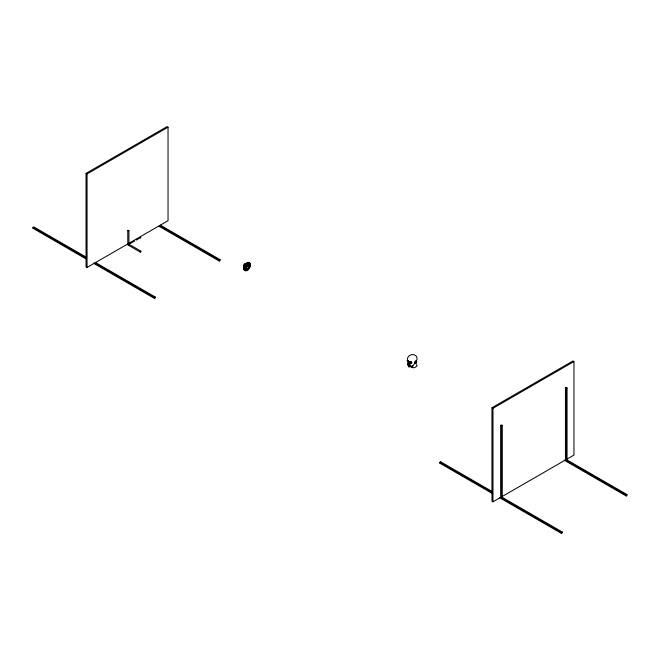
<?xml version="1.0" encoding="UTF-8"?>
<svg xmlns="http://www.w3.org/2000/svg" width="660" height="660" viewBox="0 0 660 660"><rect width="100%" height="100%" fill="white"/><g stroke="black" fill="none" stroke-linecap="round" stroke-linejoin="round"><path stroke-width="0.99" d="M416.873 359.972C418.415 353.075 408.169 352.852 407.418 359.04M407.995 364.138L408.796 362.092M408.738 364.114L408.301 364.477L409.208 364.427M415.784 361.243C415.833 361.738 414.983 364.246 415.14 362.348C417.392 358.867 415.643 365.417 414.876 362.777M408.548 361.886C409.035 360.566 406.106 360.599 408.375 361.317L407.228 360.938L408.383 361.35L407.426 361.053L407.542 360.236M409.835 365.401L408.383 365.145L408.185 363.825L408.161 365.128M407.888 363.858L408.457 364.633L408.02 364.345M245.553 268.199A2.054 1.345 77.1 0 0 245.264 267.58L246.625 266.508M407.542 360.55L408.557 361.292M408.185 363.825L408.094 363.784M407.863 364.18L407.946 363.635M407.558 361.086L407.22 359.832M415.255 362.959L415.915 362.711L415.165 363.091M245.916 267.127C242.657 268.504 246.568 262.325 246.922 265.658C246.064 268.405 245.875 264.817 246.815 266.112M245.182 267.201L245.017 265.848M245.908 267.407L247.186 265.18L246.238 264.297A1.815 1.048 -60 0 0 244.093 264.875A1.633 0.94 -60 0 0 244.579 266.788M416.435 361.168L415.462 362.216M415.132 362.398L415.148 363.198M244.456 267.613L244.48 266.822L244.233 267.679M410.388 365.871L410.116 364.939L408.061 364.188M246.188 264.611L245.182 265.501M415.784 361.993C413.49 364.501 416.666 363.652 416.691 361.465M410.008 361.985L411.411 362.703M411.493 362.216L411.147 361.828C413.457 364.023 406.519 361.63 411.733 362.653M245.396 265.188C246.411 262.556 243.631 268.141 244.794 265.823M409.233 366.061L408.449 365.293M408.325 365.112L409.489 365.566M407.525 360.921L408.557 361.465M408.317 364.46L408.994 364.402L408.449 364.171M408.103 364.625L408.037 363.751M407.987 363.949L407.905 363.908M128.403 245.058L127.784 244.637L127.784 230.612L128.353 230.282L128.931 230.612L128.931 244.637M128.931 230.612L127.784 230.612M127.784 244.637L128.353 244.307M416.08 361.87L415.742 362.703M246.419 264.817L246.543 266.838A2.054 1.848 -89.3 0 0 247.525 268.307M416.394 362.167C417.334 359.403 413.762 362.893 415.635 361.251M415.247 362.002C416.765 359.221 417.318 363.808 414.942 363.66M407.855 360.962L407.5 360.599L408.094 360.962M415.123 361.721L415.214 361.68M407.591 364.105L407.781 363.586M408.004 363.239L407.674 363.14M416.501 362.365L416.411 361.259L415.561 361.919M408.424 362.299L407.781 363.396M414.793 363.577L415.148 363.429M416.13 362.191L415.074 363.33M248.35 268.529L249.381 266.731A2.054 1.848 -30.7 0 0 247.022 266.021L246.815 266.442M412.962 366.358C411.197 369.336 416.699 367.183 417.145 365.516L416.353 364.642M415.75 362.208L415.206 363.025M409.629 365.59L410.116 364.939M411.048 362.827L409.753 362.208M408.35 363.569L409.249 364.303M415.313 361.474L415.792 361.581M246.815 264.808L247.022 264.536A2.054 1.345 -17.1 0 0 248.16 264.355M407.921 361.243L407.608 360.962M414.216 364.246L413.49 364.963M245.017 267.052L244.794 267.308A2.054 0.627 87.2 0 0 244.538 268.001M407.69 364.37L409.918 365.26M415.486 361.276L416.427 361.424M409.637 362.208L411.691 363.107M407.352 360.938L407.484 360.467M415.915 362.711L416.155 362.018M411.766 366.341L413.077 365.359M407.929 361.746C406.403 359.956 408.416 362.579 408.433 361.284M410.289 362.942L411.04 363.058L410.182 363.157L409.72 362.472M412.434 366.3L411.642 366.778M86.039 173.374L167.021 126.621L168.036 127.198L168.036 220.712L87.054 267.465L86.039 266.879L86.039 173.374L87.054 173.959L168.036 127.198M86.196 259.025L33 228.31L33 227.378L33.808 226.908L85.808 256.93M33 228.31L33.808 227.84M130.144 243.589L134.475 241.082M136.216 240.083L140.555 237.575M94.751 263.026L154.473 297.503L155.281 297.041L155.281 297.974L154.473 298.444L93.291 263.117M159.53 225.621L219.26 260.106L220.069 259.636L220.069 260.568L219.26 261.038L158.961 226.232M246.015 266.45L246.823 265.988M499.339 497.549L561.404 533.379L562.213 532.917L562.213 531.976L502.285 497.384L502.285 425.378L501.476 424.908L500.668 425.378L500.668 497.384L492.979 501.823L491.964 501.237L491.964 407.731L572.946 360.971L573.961 361.556L573.961 455.07L566.264 459.508M491.964 407.731L492.979 408.309L573.961 361.556M502.367 496.403L565.455 459.979L565.455 387.973L566.264 387.511L567.072 387.973L567.072 459.979L627 494.579L627 495.511L626.191 495.982L564.127 460.144M500.668 425.378L501.476 425.848L502.285 425.378M565.455 387.973L566.264 388.443L567.072 387.973M492.244 493.449L439.931 463.254L439.931 462.313L440.74 461.852L492.442 491.7M439.931 463.254L440.74 462.784L440.74 461.852M501.476 425.848L501.476 497.846L502.285 497.384M566.264 388.443L566.264 460.449L567.072 459.979M501.476 497.846L561.404 532.447L562.213 531.976M566.264 460.449L626.191 495.041L627 494.579M408.309 361.738L409.175 361.96M408.02 365.26L409.81 365.887M409.233 364.147L408.738 364.155M409.06 364.518L409.431 364.213L408.606 363.817M407.897 361.746L408.292 361.548M415.297 362.777L415.47 362.505M412.195 366.094L411.535 366.242M409.654 365.442L410.091 365.508M248.647 265.46L247.723 265.114L248.482 264.611M410.058 365.417L408.68 365.326L408.161 364.46M410.173 366.011L408.037 364.889M128.221 245.116L140.291 252.103L140.861 251.773L140.861 251.113L128.716 244.101C128.378 245.883 128.197 243.086 128.32 245.108M408.375 361.597L407.674 361.507M410.776 362.629L411.724 362.678M410.817 362.81L411.246 363M408.606 365.293L409.843 365.566M409.555 361.952L410.578 362.167M408.796 364.419L408.309 364.378M409.34 365.607L408.705 365.359M408.672 363.759L409.2 363.957M410.05 362.068L410.594 362.183M409.076 365.986L408.416 365.747M411.782 362.983L411.312 362.876M247.723 263.2A2.054 0.627 -27.2 0 1 248.35 262.87L249.381 263.464A4.001 2.31 -60 0 1 249.381 266.731M247.665 269.247A4.001 2.31 -60 0 1 245.52 270.163L244.48 269.56A2.054 0.627 87.2 0 1 244.456 268.851M140.861 251.113L140.291 252.103M408.012 361.556L407.558 361.309M409.241 367.141L408.721 366.927M410.347 362.538L409.926 362.241L409.984 362.703M160.347 225.151L220.069 259.636M95.56 262.556L155.281 297.041M33 227.378L85.874 257.903M439.931 462.313L491.634 492.162M409.291 366.209L408.862 365.929M410.718 366.671C410.899 367.331 412.706 368.173 412.244 367.051M415.66 361.383L415.965 361.919M415.833 361.68L416.402 361.267L416.699 361.952M246.13 268.95L246.122 267.902L246.881 268.521M415.668 361.796L415.792 362.216M409.959 362.934L409.885 362.472L410.215 363.149L411.031 363.008M414.942 363.14L414.959 363.561M626.191 495.041L626.191 495.982M561.404 532.447L561.404 533.379M492.979 408.309L492.979 501.823M219.26 260.106L219.26 261.038M154.473 297.503L154.473 298.444M87.054 173.959L87.054 267.465M245.99 264.338A1.633 0.94 -60 0 0 244.06 264.858A1.815 1.048 -60 0 0 244.67 267.028M244.423 266.887A1.633 0.94 -60 0 1 244.299 264.751A1.633 0.94 -60 0 1 246.122 264.412M249.381 263.464A2.054 1.345 -17.1 0 1 248.581 264.157M248.548 268.81A4.554 2.632 -60 0 1 243.829 269.28A4.554 2.632 -60 0 1 246.939 262.796A4.554 2.632 -60 0 1 250.049 265.683M249.727 266.764A4.554 2.632 -60 0 1 249.216 267.836M244.48 269.56A4.001 2.31 -60 0 1 244.48 266.293M245.52 264.503A4.001 2.31 -60 0 1 248.35 262.87M246.881 263.818A2.054 0.627 -27.2 0 1 247.17 263.571M245.718 269.346A2.054 1.345 77.1 0 1 245.52 270.163M245.974 264.214L246.898 263.488L246.007 264.165M140.159 237.229C140.473 239.225 141.545 236.791 140.159 237.229M411.46 362.332L411.048 362.274L411.46 362.332M247.533 268.744A3.267 1.889 -60 0 0 248.564 263.686A3.267 1.889 -60 0 0 244.703 267.11A3.267 1.889 -60 0 0 247.533 268.744M247.987 269.428A4.001 2.31 -60 0 0 249.257 263.233A4.001 2.31 -60 0 0 244.522 267.432A4.001 2.31 -60 0 0 247.987 269.428M248.094 269.816A4.554 2.632 -60 0 0 249.538 262.762A4.554 2.632 -60 0 0 244.15 267.539A4.554 2.632 -60 0 0 248.094 269.816"/></g></svg>
